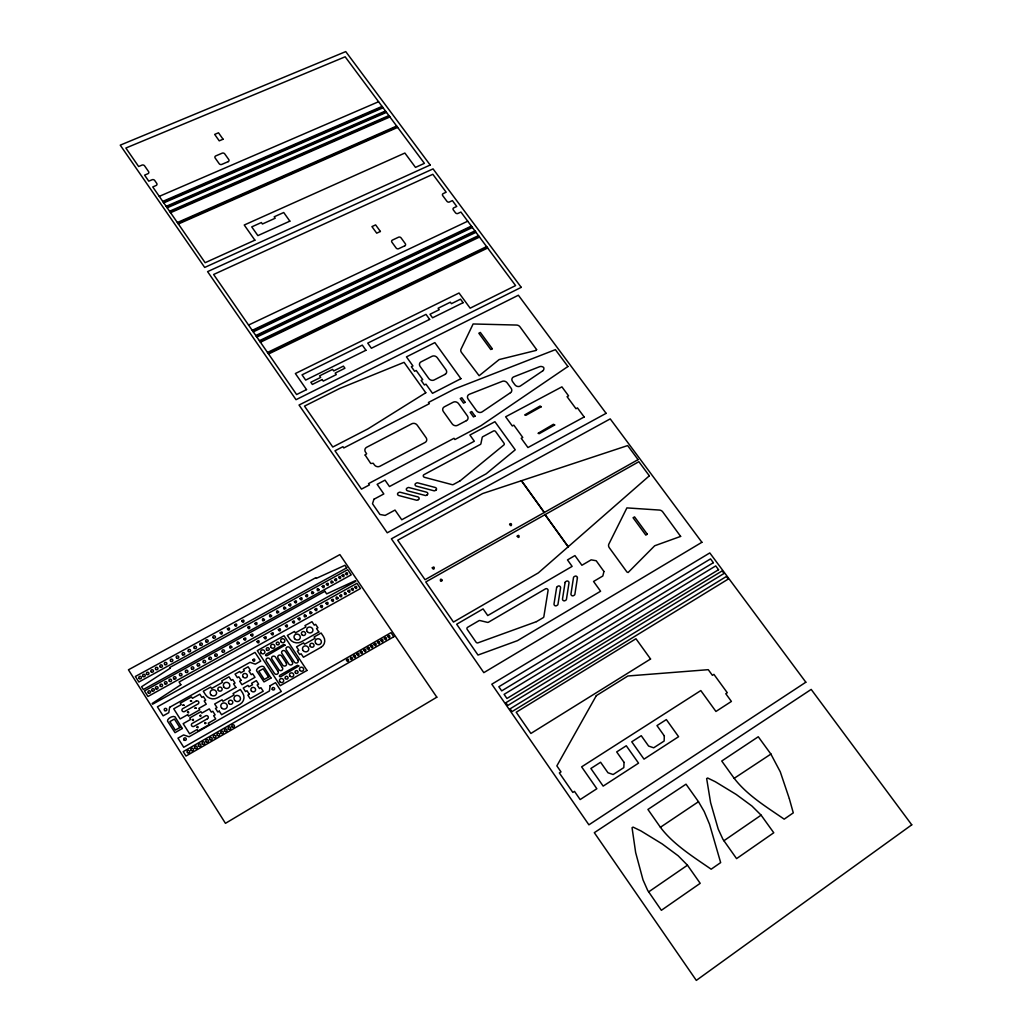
<?xml version="1.0" encoding="UTF-8"?>
<svg xmlns="http://www.w3.org/2000/svg" width="1032" height="1032" viewBox="0 0 1032 1032"><rect width="100%" height="100%" fill="white"/><g stroke="black" fill="none" stroke-linecap="round" stroke-linejoin="round"><path stroke-width="1.5" d="M460.195 480.77L503.861 444.973A1.574 1.355 28.8 0 0 504.003 443.205L495.618 431.57A1.574 1.342 28.2 0 0 493.49 431.002L482.808 436.704A1.574 1.355 27.9 0 0 482.189 437.516L480.912 443.67A1.587 1.355 27.9 0 1 480.293 444.482L423.92 474.681A1.6 1.406 26.3 0 0 424.526 477.339L452.145 484.653A1.6 1.393 27.7 0 0 453.319 484.537L459.988 480.912M648.625 891.906L687.467 865.203L700.199 883.327L661.37 910.301L647.722 890.487L643 879.832L635.648 852.535L632.061 827.741L633.042 827.096L640.911 830.902L662.196 843.931L678.192 855.799L687.467 865.203M723.884 840.758L761.113 815.164L773.768 832.76L736.577 858.624L722.968 839.377L718.207 829.057L710.597 802.612L706.662 778.605L707.604 777.986L715.305 781.727L736.19 794.447L751.928 806.018L761.113 815.164M660.415 827.277L698.483 801.709L704.211 811.539L709.552 824.297L720.659 862.61L711.164 869.202C693.439 856.973 672.954 844.15 660.415 827.277L647.928 809.462L686.022 784.178L698.483 801.709M770.685 753.799L758.275 736.758L721.742 761.023L734.178 778.322L770.891 754.082M536.511 621.612L543.206 617.652A1.651 1.458 36.4 0 0 543.838 616.723L548.069 590.523A1.638 1.432 35.4 0 0 545.58 588.808L488.523 622.18A1.664 1.483 34.3 0 1 487.349 622.335L480.073 620.58A1.664 1.483 34 0 0 478.9 620.735L467.612 627.314A1.664 1.496 33.7 0 0 467.225 629.43L476.023 642.136A1.664 1.496 34.8 0 0 478.035 642.82L536.279 621.728M267.507 352.454L486.601 246.596M268.049 353.215L487.13 247.306M268.578 353.989L487.659 248.015M259.393 340.702L478.448 235.631M478.977 236.341L259.922 341.463L260.451 342.224L479.506 237.05M253.279 331.865L472.398 227.504M255.807 335.516L474.926 230.897M256.323 336.277L475.442 231.594M256.852 337.038L475.971 232.303M252.221 330.343L471.353 226.098M252.75 331.104L471.882 226.795M248.57 325.054L467.715 221.196M177.362 222.525L396.649 126.046M177.865 223.26L397.152 126.717M178.368 223.996L397.668 127.4M169.558 211.238L388.896 115.61M170.061 211.96L389.399 116.294L389.903 116.964L170.564 212.695M166.178 206.348L385.478 111.004M166.681 207.071L385.981 111.688M167.184 207.806L386.484 112.359M162.759 201.408L382.059 106.412M163.262 202.13L382.562 107.083M163.766 202.852L383.065 107.767M159.276 196.364L378.576 101.729M734.178 778.322C747.452 795.556 766.57 806.934 784.178 819.163L793.286 812.855L789.338 798.755M521.534 480.68L544.38 512.44M521.353 480.744L544.225 512.53M545.141 514.594L568.258 546.728M544.973 514.684L568.116 546.844M770.904 754.108L780.269 771.807L789.196 798.291M536.601 349.603L536.008 350.441L499.14 359.575L479.132 375.725L461.433 352.389A3.857 3.251 25.4 0 1 461.02 349.164L473.12 323.971L516.555 325.054A3.818 3.161 26.9 0 1 519.999 326.847L536.601 349.603M298.803 666.001L280.588 676.798L279.401 676.476L279.62 675.418L297.487 665.279L298.803 666.001M384.368 638.447C386.639 642.704 387.49 634.899 384.368 638.369M387.774 636.499C390.161 640.691 390.844 632.938 387.774 636.422M182.29 728.489L175.027 732.681L167.519 721.084C166.939 718.801 172.886 715.202 175.04 716.853L182.29 728.489M285.013 645.142L266.811 655.797L265.624 655.475L265.843 654.43L283.71 644.42L285.013 645.142M377.531 642.368C379.712 646.664 380.821 638.769 377.531 642.368M380.95 640.408C383.182 644.703 384.136 636.808 380.95 640.408M370.669 646.303C372.707 650.573 374.139 642.833 370.682 646.213M374.1 644.329C376.332 648.638 377.286 640.73 374.1 644.329M363.793 650.25C365.973 654.572 367.057 646.6 363.793 650.25M367.237 648.277C369.443 652.508 370.669 644.652 367.237 648.186M356.878 654.198C359.046 658.493 360.297 650.586 356.891 654.12M360.336 652.224C362.8 656.507 363.251 648.522 360.336 652.224M351.357 589.182C353.783 593.348 354.208 585.634 351.357 589.182M352.454 658.377C349.809 662.338 349.629 654.288 352.454 658.377M353.421 656.184C355.743 660.467 356.556 652.585 353.421 656.107M354.776 587.285C357.253 591.439 357.549 583.738 354.776 587.208M345.501 573.611C347.771 577.765 348.584 570.154 345.514 573.521M346.3 593.568C343.682 597.386 343.617 589.517 346.3 593.568M346.468 660.17C348.493 664.492 349.99 656.636 346.481 660.08M347.952 591.078C350.325 595.27 350.919 587.479 347.952 591.078M338.07 598.147C335.181 601.94 335.542 594.071 338.07 598.147M338.677 577.365C340.831 581.571 341.94 573.857 338.677 577.365M339.722 595.645C341.863 599.876 342.998 592.11 339.722 595.645M342.095 575.482C344.469 579.674 344.985 571.896 342.095 575.482M554.661 424.978L539.194 433.698L538.072 433.298L553.462 424.268L554.661 424.978M331.466 600.224C333.697 604.404 334.652 596.767 331.478 600.147M332.923 582.113C329.918 585.853 330.511 578.023 332.923 582.113M334.574 579.623C336.871 583.789 337.825 575.985 334.574 579.623M325.944 603.294C328.086 607.5 329.363 599.773 325.957 603.204M326.331 584.164C328.524 588.382 329.518 580.642 326.331 584.164M541.297 406.724L525.817 415.354L524.695 414.941L540.097 406.028L541.297 406.724M319.146 589.685C316.76 593.593 316.231 585.712 319.146 589.685M320.41 606.365C322.448 610.609 323.867 602.933 320.41 606.287M322.203 586.434C324.306 590.665 325.544 582.912 322.203 586.434M311.78 612.763C309.097 616.633 309.097 608.648 311.78 612.763M313.612 592.742C310.658 596.496 311.148 588.64 313.612 592.742M314.85 609.461C317.082 613.717 318.153 605.797 314.85 609.461M305.575 595.58C307.717 599.824 308.916 592.045 305.575 595.58M306.194 615.859C303.46 619.858 303.408 611.808 306.194 615.859M680.63 536.408L654.701 545.76L628.127 572.502L626.94 572.012L609.332 547.773A4.012 3.444 35.9 0 1 608.867 544.058L626.901 507.899L659.461 510.066A3.96 3.354 36.2 0 1 662.75 511.898L680.63 536.408M298.093 618.761C300.415 622.993 301.215 615.227 298.106 618.684M300.002 598.65C302.428 602.882 303.047 594.922 300.002 598.65M292.469 621.883C294.868 626.166 295.487 618.207 292.469 621.883M294.417 601.721C296.674 605.977 297.706 598.108 294.417 601.721M664.311 735.893L664.144 741.041L653.695 747.8L648.599 746.059L641.246 735.7L631.752 741.802L644.007 759.139L678.592 736.693L666.349 719.588L656.971 725.599L664.311 735.893M285.709 608.119C282.858 612.092 282.974 604.055 285.709 608.119M285.425 625.792C287.851 630.088 288.367 622.115 285.425 625.792M288.818 604.817C290.985 609.099 292.146 601.217 288.818 604.817M278.666 612.002C275.866 615.923 275.97 607.9 278.666 612.002M278.356 629.726C280.665 633.983 281.671 626.076 278.356 629.636M271.597 615.885C268.81 619.819 268.888 611.808 271.597 615.885M271.248 633.674C273.454 638.008 274.564 630.01 271.248 633.674M264.502 619.793C261.496 623.638 262.012 615.627 264.502 619.793M264.127 637.621C266.437 641.93 267.353 634.009 264.14 637.544M256.981 641.594C259.174 645.967 260.335 637.905 256.981 641.594M250.892 634.951C253.059 639.311 254.272 631.274 250.892 634.951M252.647 659.99C254.891 664.402 255.962 656.249 252.647 659.99M254.852 623.509C257.071 627.804 258.271 619.832 254.852 623.509M624.05 762.377L623.818 767.602L613.137 774.529L607.964 772.762L600.598 762.248L590.872 768.492L603.165 786.113L638.55 763.151L626.269 745.762L616.685 751.915L624.05 762.377M243.707 638.911C245.732 643.259 247.332 635.377 243.72 638.834M247.706 627.443C249.976 631.739 250.97 623.831 247.719 627.353M239.05 643.104C235.928 647.025 236.586 638.885 239.05 643.104M241.785 621.019C243.9 625.289 245.345 617.471 241.785 620.929M231.826 647.103C228.756 651.037 229.31 642.872 231.826 647.103M234.599 624.953C236.741 629.314 238.031 621.264 234.599 624.953M365.135 455.022L370.733 463.484L373.249 463.265L374.358 464.852A4.025 3.522 23.7 0 0 379.841 466.296L425.094 442.444A3.973 3.444 25.4 0 0 426.074 437.645L417.25 425.197A3.973 3.431 24.7 0 0 411.858 423.752L366.605 447.308A4.012 3.509 23 0 0 365.534 452.171L366.631 453.757L365.135 455.022M227.388 628.901C229.427 633.222 230.975 625.366 227.401 628.811M220.164 632.861C222.306 637.234 223.621 629.197 220.164 632.861M205.807 723.019C204.787 725.367 203.949 720.917 205.807 723.071M517.213 536.227C519.573 540.226 519.909 533.144 517.238 536.085M199.847 715.705C201.55 717.898 201.175 713.447 199.847 715.705M509.602 524.424C512.014 528.448 512.207 521.199 509.615 524.346M192.391 719.936C194.106 722.116 193.603 717.679 192.391 719.936M195.009 708.133L196.364 708.274L195.009 708.133M196.996 727.16C198.815 729.314 198.131 724.877 196.996 727.16M187.553 712.338C189.333 714.479 188.74 710.093 187.553 712.338M190.43 700.96L191.771 701.154L190.43 700.909M182.961 705.14L184.315 705.333L182.974 705.101M271.003 677.998L263.999 681.907L256.542 670.697C255.923 668.71 261.47 664.969 263.74 666.646L271.003 678.063M442.289 580.384C439.684 583.957 439.722 576.295 442.289 580.384M432.292 567.845C434.343 572.102 435.44 564.556 432.292 567.845M270.126 685.738L269.416 691.001L189.062 736.771L183.606 734.939L177.956 738.151L183.722 747.271L281.297 691.492L275.531 682.668L270.126 685.738M577.404 577.946L574.889 594.277A1.638 1.432 36.5 0 1 574.282 595.18L573.444 595.683A1.638 1.432 36.5 0 1 570.954 593.968L573.482 577.636A1.625 1.419 35.9 0 1 574.102 576.733L574.927 576.243A1.625 1.419 35.9 0 1 577.404 577.946M565.085 582.564L562.505 598.96A1.638 1.432 36.4 0 0 564.994 600.676L565.833 600.173A1.638 1.432 36.4 0 0 566.452 599.269L569.006 582.874A1.625 1.419 35.8 0 0 566.529 581.171L565.691 581.661A1.625 1.419 35.8 0 0 565.085 582.564M556.635 587.518L554.016 603.965A1.638 1.445 36.3 0 0 556.506 605.694L557.357 605.191A1.638 1.445 36.3 0 0 557.977 604.275L560.582 587.827A1.638 1.432 35.7 0 0 558.093 586.112L557.254 586.615A1.638 1.432 35.7 0 0 556.635 587.518M169.635 707.307L168.771 712.686L163.121 715.847L157.406 706.83L254.994 652.379L260.709 661.112L255.317 664.144L250.002 662.338L169.635 707.307M603.939 571.47L602.83 575.998L593.555 581.467L600.585 591.233L517.445 640.666L477.997 655.049L456.686 624.231L483.092 608.893L487.749 615.562L572.128 566.387L567.484 559.912L574.94 555.59L581.893 565.265L591.168 559.847L596.199 560.75L603.939 571.47M373.932 499.256L372.5 503.732L379.931 514.478L385.13 515.42L395.011 510.066L401.758 519.767L486.137 473.83L515.239 449.823L494.934 421.714L469.895 435.027L474.333 441.232L389.477 486.536L385.026 480.151L377.144 484.33L383.827 493.954L373.932 499.256M596.315 695.645L556.854 765.886L561.008 771.884L559.357 772.942L572.837 792.434L574.489 791.376L580.152 799.568L596.844 788.732L581.622 766.853L700.805 690.576L715.937 711.461L731.404 701.438L725.78 693.71L727.289 692.743L713.912 674.373L712.403 675.328L708.274 669.678L627.882 675.986L596.315 695.645M649.334 475.817L538.317 572.902L453.474 622.064L425.764 581.971L638.86 461.691L649.334 475.817M911.759 824.826L696.316 980.4L594.316 832.682L811.191 689.415L911.759 824.826M567.91 366.515L480.899 425.752L454.906 439.542L454.015 438.303L368.527 483.634L369.417 484.911L361.484 489.116L334.987 450.791L342.934 446.688L343.811 447.952L429.325 403.693L428.448 402.467L454.467 389.012L555.397 349.655L567.91 366.515M510.543 392.65L482.073 411.91A3.922 3.341 27.1 0 1 476.462 410.659L468.128 399.087A3.909 3.328 26.5 0 1 469.354 394.276L502.313 381.337A3.883 3.277 27.5 0 1 507.228 382.911L511.085 388.2A3.883 3.277 27.8 0 1 510.543 392.65M542.677 370.901L520.399 385.981A3.87 3.264 28 0 1 514.865 384.743L512.569 381.595A3.87 3.251 27.8 0 1 513.73 376.861L539.581 366.708A3.844 3.212 28.5 0 1 543.683 367.469A3.844 3.212 28.4 0 1 542.677 370.901M805.837 682.216L588.898 824.826L491.8 684.203L709.797 552.933L805.837 682.216M180.858 684.745L152.168 703.476L152.62 704.198L360.478 588.524L356.956 583.325L179.091 681.984L180.858 684.745M170.293 668.168L141.59 686.719L143.345 689.505L351.202 574.85L347.694 569.677L169.829 667.459L170.293 668.168M425.79 392.753L367.921 428.899L332.781 447.024L304.505 406.118L339.644 388.496L404.067 362.335L425.79 392.753M650.56 659.009L530.887 733.455L516.219 712.235L635.97 638.744L650.56 659.009M728.244 579.068L512.001 711.616L510.079 708.842L726.347 576.514L728.244 579.068M724.064 573.444L507.77 705.488L505.861 702.727L722.181 570.889L724.064 573.444M718.556 569.716L506.944 698.483L504.093 694.355L715.731 565.91L718.556 569.716M713.357 562.698L501.694 690.885L498.843 686.757L710.532 558.893L713.357 562.698M436.82 697.193L225.453 823.33L128.445 669.794L339.876 554.61L436.82 697.193M701.902 542.29L483.815 672.645L391.399 538.807L610.222 418.889L701.902 542.29M647.296 534.228L645.8 535.105L633.067 517.754L634.564 516.877L647.296 534.228M393.798 636.744L185.992 756.043L183.219 751.644L391.012 632.655L393.798 636.744M209.212 724.619L198.015 730.991L197.099 729.534L189.604 733.804L183.154 723.651L190.649 719.407L189.733 717.962L200.918 711.641L201.833 713.086L209.264 708.881L211.328 712.106L212.811 711.267L215.12 714.866L213.637 715.705L215.714 718.943L208.283 723.174L209.212 724.619M306.994 670.439L280.265 685.674L257.303 650.637L284.032 635.725L306.994 670.439M219.274 711.151L217.804 711.99L215.495 708.404L216.978 707.565L214.682 703.992L222.048 699.825L222.964 701.244L233.98 695.026L233.064 693.594L240.366 689.466L242.662 693.014A8.695 8.191 17.7 0 1 239.966 704.288L221.583 714.737L219.274 711.151M249.318 694.291L247.861 695.117L250.17 698.677L263.225 691.247L260.915 687.699L259.471 688.525L257.174 684.99L258.619 684.177L256.323 680.643L251.615 683.3L252.53 684.719L248.905 686.77L247.977 685.351L243.255 688.022L245.552 691.569L247.009 690.743L249.318 694.291M207.471 718.723L194.042 726.334A1.767 1.677 12.3 0 1 191.63 725.741A1.767 1.677 12.3 0 1 192.197 723.445L205.626 715.834A1.754 1.664 14.2 0 1 208.025 716.427A1.754 1.664 14.2 0 1 207.471 718.723M268.565 677.031L264.244 679.469L258.851 671.2L263.173 668.775L268.565 677.031M321.017 647.283L303.421 657.242L301.125 653.772L299.706 654.572L297.41 651.102L298.829 650.302L296.532 646.832L303.589 642.872L304.505 644.252L315.031 638.318L314.115 636.938L321.107 633.016L323.403 636.447A8.475 7.83 24.3 0 1 321.017 647.283M179.8 727.56L175.285 730.127L169.88 721.6L174.395 719.046L179.8 727.56M241.101 680.346L239.643 681.172L241.94 684.706L254.994 677.34L252.698 673.819L251.253 674.631L248.957 671.11L250.402 670.297L248.119 666.788L243.41 669.42L244.326 670.826L240.701 672.864L239.785 671.458L235.064 674.102L237.347 677.637L238.805 676.811L241.101 680.346M638.073 459.627L425.042 579.713L397.72 540.2L482.666 493.541L627.649 445.579L638.073 459.627M187.643 714.699L180.149 718.917L173.737 708.816L181.232 704.611L180.316 703.179L191.5 696.91L192.416 698.341L199.834 694.188L201.898 697.4L203.381 696.561L205.678 700.135L204.194 700.973L206.258 704.198L198.841 708.391L199.756 709.822L188.559 716.144L187.643 714.699M235.876 687.428L217.546 697.774A8.707 8.204 14.9 0 1 205.574 694.794L203.278 691.221L210.67 687.08L211.586 688.512L222.602 682.333L221.686 680.914L229.001 676.811L231.284 680.346L232.755 679.533L235.038 683.068L233.58 683.881L235.876 687.428M318.824 631.984L301.292 641.84A8.488 7.843 22.4 0 1 289.657 638.885L287.373 635.428L294.43 631.494L295.346 632.874L305.885 626.979L304.969 625.611L311.961 621.703L314.257 625.121L315.65 624.347L317.933 627.766L316.54 628.553L318.824 631.984M196.196 701.089L182.767 708.636A1.754 1.664 11.2 0 0 182.187 710.919A1.754 1.664 11.2 0 0 184.599 711.512L198.028 703.953A1.754 1.651 13 0 0 198.595 701.696A1.754 1.651 13 0 0 196.196 701.089M324.899 591.272L144.454 690.898L147.976 696.471L355.808 581.326L355.356 580.668L326.667 593.89L324.899 591.272M346.7 567.871L138.869 682.01L135.36 676.476L315.805 577.714L316.256 578.384L344.946 565.291L346.7 567.871M606.107 413.342L387.245 532.796L299.035 405.034L518.374 295.229L606.107 413.342M584.164 416.98L527.945 447.54L521.225 438.278L522.76 437.452L513.846 425.158L512.311 425.971L505.641 416.786L561.911 386.858L568.567 395.862L567.071 396.662L575.972 408.711L577.456 407.911L584.164 416.98M418.476 499.578L417.599 500.056A1.613 1.419 26.4 0 1 416.425 500.185L398.816 495.541A1.613 1.419 25.4 0 1 398.21 492.857L399.087 492.38A1.613 1.419 25.5 0 1 400.274 492.264L417.87 496.895A1.613 1.419 26.5 0 1 418.476 499.578M427.196 494.857L426.332 495.334A1.613 1.419 26.8 0 1 425.145 495.45L407.588 490.819A1.613 1.419 25.8 0 1 406.982 488.149L407.859 487.672A1.613 1.419 25.8 0 1 409.046 487.555L426.577 492.187A1.613 1.419 26.8 0 1 427.196 494.857M435.878 490.161L435.014 490.626A1.613 1.406 27.1 0 1 433.84 490.755L416.335 486.124A1.613 1.406 26.1 0 1 415.715 483.453L416.593 482.989A1.613 1.406 26.1 0 1 417.767 482.873L435.259 487.491A1.613 1.406 27.1 0 1 435.878 490.161M466.451 420.617L457.537 425.326A3.947 3.38 26.4 0 1 452.184 423.881L443.373 411.549A3.934 3.367 25.8 0 1 444.315 406.84L453.242 402.196A3.922 3.354 26.1 0 1 458.556 403.628L467.367 415.896A3.934 3.367 26.7 0 1 466.451 420.617M475.03 416.115L473.482 416.928L470.166 412.323L471.714 411.51L475.03 416.115M465.11 402.325L463.562 403.138L460.259 398.558L461.82 397.746L465.11 402.325M460.904 378.692L432.511 393.321L425.971 384.162L424.397 384.962L421.133 380.395L422.707 379.595L416.193 370.488L414.619 371.288L411.368 366.734L412.942 365.947L406.453 356.878L434.859 342.611L460.904 378.692M492.277 348.752L490.755 349.526L478.835 333.22L480.344 332.446L492.277 348.752M445.05 374.397L434.124 379.982A3.909 3.315 24.6 0 1 428.822 378.55L420.127 366.425A3.896 3.302 24 0 1 421.095 361.819L432.021 356.298A3.883 3.289 24.4 0 1 437.297 357.73L445.979 369.779A3.896 3.302 24.9 0 1 445.05 374.397M521.225 287.348L296.029 399.694L207.587 271.622L433.053 168.887L521.225 287.348M322.178 379.557L312.348 384.446L310.838 382.279L320.668 377.402L319.598 375.854L332.627 369.404L333.697 370.927L343.424 366.115L344.92 368.243L335.207 373.081L336.277 374.616L323.248 381.092L322.178 379.557M306.53 389.606L296.61 394.547L213.611 274.486L432.834 174.292L446.159 192.223L443.205 193.59A1.858 1.496 22.6 0 0 442.754 195.68L446.908 201.266A1.858 1.496 22.8 0 0 449.436 201.975L452.39 200.595L456.75 206.452L453.783 207.832A1.858 1.509 23.1 0 0 453.345 209.935L455.435 212.734A1.858 1.509 23.2 0 0 457.95 213.443L460.917 212.05L515.587 285.58L470.153 308.181L459.034 292.998L295.371 373.532L306.53 389.606M365.934 350.261L305.678 380.086L302.041 374.835L362.297 345.114L365.934 350.261M429.647 319.404L371.378 348.261L367.74 343.127L426.01 314.373L429.647 319.404M463.097 302.686L432.55 317.804L429.983 314.27L439.206 309.716L438.136 308.245L450.352 302.208L451.423 303.679L460.53 299.177L463.097 302.686M404.802 245.81L398.687 248.699A1.896 1.561 21.5 0 1 396.107 247.977L391.928 242.236A1.896 1.561 21.3 0 1 392.418 240.082L398.533 237.205A1.896 1.548 21.5 0 1 401.1 237.915L405.279 243.655A1.896 1.561 21.7 0 1 404.802 245.81M380.395 231.465L376.719 233.18L371.933 226.601L375.622 224.886L380.395 231.465M430.176 165.017L204.697 267.443L120.241 145.151L345.746 51.6L430.176 165.017M289.863 221.145L257.884 235.619L251.731 226.885L261.38 222.551L262.412 223.996L275.196 218.242L274.177 216.797L283.723 212.515L289.863 221.145M254.891 240.172L205.136 262.709L152.762 186.934L156.064 185.515A1.948 1.587 12.6 0 0 156.722 183.374L154.723 180.484A1.948 1.587 12.5 0 0 152.078 179.749L148.763 181.168L144.596 175.13L147.911 173.724A1.948 1.587 12.4 0 0 148.569 171.583L144.596 165.855A1.948 1.574 12.3 0 0 141.952 165.12L138.636 166.513L125.865 148.04L345.165 56.799L424.397 163.353L415.496 167.39L404.867 153.046L244.236 225.015L254.891 240.172M228.162 161.65L221.764 164.411A1.909 1.548 14.9 0 1 219.158 163.675L215.159 158.012A1.909 1.548 14.8 0 1 215.765 155.909L222.164 153.175A1.909 1.535 15 0 1 224.757 153.91L228.756 159.547A1.909 1.548 15.2 0 1 228.162 161.65M223.067 139.23L219.236 140.842L214.669 134.405L218.5 132.793L223.067 139.23M297.913 660.016L289.876 647.864A2.128 1.974 22 0 0 286.948 647.116A2.128 1.974 22 0 0 286.328 649.85L294.365 662.028A2.141 1.987 23.2 0 0 297.281 662.763A2.141 1.987 23.2 0 0 297.913 660.016M292.366 661.951L285.477 651.514A2.141 1.987 21.7 0 0 282.562 650.779A2.141 1.987 21.7 0 0 281.93 653.514L288.818 663.963A2.141 1.987 22.7 0 0 291.746 664.711A2.141 1.987 22.7 0 0 292.366 661.951M286.238 663.021L281.646 656.055A2.141 1.987 21.5 0 0 278.717 655.32A2.141 1.987 21.5 0 0 278.085 658.055L282.678 665.047A2.141 2 22.2 0 0 285.606 665.782A2.141 2 22.2 0 0 286.238 663.021M282.394 667.601L275.505 657.126A2.141 1.987 21 0 0 272.577 656.378A2.141 1.987 21 0 0 271.932 659.125L278.821 669.613A2.141 2 21.9 0 0 281.762 670.361A2.141 2 21.9 0 0 282.394 667.601M277.969 671.303L269.933 659.061A2.141 2 20.5 0 0 266.991 658.326A2.141 2 20.5 0 0 266.346 661.073L274.383 673.328A2.141 2 21.6 0 0 277.324 674.077A2.141 2 21.6 0 0 277.969 671.303M303.06 650.47A3.186 2.954 23.6 0 0 308.504 650.225A3.186 2.954 23.6 0 0 305.291 645.864A3.186 2.954 23.6 0 0 303.06 650.47M315.728 643.323A3.186 2.941 24.5 0 0 321.133 643.091A3.186 2.941 24.5 0 0 317.933 638.744A3.186 2.941 24.5 0 0 315.728 643.323M310.258 646.355A2.128 1.961 24 0 0 313.87 646.187A2.128 1.961 24 0 0 311.728 643.284A2.128 1.961 24 0 0 310.258 646.355M301.783 634.577A2.116 1.961 22.9 0 0 305.395 634.422A2.116 1.961 22.9 0 0 303.279 631.532A2.116 1.961 22.9 0 0 301.783 634.577M294.597 638.653A3.186 2.941 22.5 0 0 300.028 638.434A3.186 2.941 22.5 0 0 296.842 634.074A3.186 2.941 22.5 0 0 294.597 638.653M307.265 631.571A3.173 2.928 23.4 0 0 312.67 631.339A3.173 2.928 23.4 0 0 309.471 627.017A3.173 2.928 23.4 0 0 307.265 631.571M299.835 670.31A2.141 1.987 24 0 0 303.485 670.142A2.141 1.987 24 0 0 301.331 667.201A2.141 1.987 24 0 0 299.835 670.31M285.387 678.488A1.509 1.406 22.8 0 0 287.954 678.372A1.509 1.406 22.8 0 0 286.457 676.308A1.509 1.406 22.8 0 0 285.387 678.488M295.371 672.812A1.496 1.393 23.6 0 0 297.938 672.696A1.496 1.393 23.6 0 0 296.429 670.632A1.496 1.393 23.6 0 0 295.371 672.812M276.615 644.329A1.496 1.38 21 0 0 279.143 644.045A1.496 1.38 21 0 0 277.505 642.097A1.496 1.38 21 0 0 276.615 644.329M289.876 675.973A2.141 2 23.2 0 0 293.527 675.805A2.141 2 23.2 0 0 291.385 672.851A2.141 2 23.2 0 0 289.876 675.973M279.853 681.675A2.154 2.012 22.4 0 0 283.529 681.494A2.154 2.012 22.4 0 0 281.388 678.54A2.154 2.012 22.4 0 0 279.853 681.675M261.122 653.075A2.141 1.987 19.7 0 0 264.747 652.663A2.141 1.987 19.7 0 0 262.412 649.876A2.141 1.987 19.7 0 0 261.122 653.075M271.132 647.477A2.141 1.987 20.6 0 0 274.744 647.064A2.141 1.987 20.6 0 0 272.422 644.29A2.141 1.987 20.6 0 0 271.132 647.477M281.104 641.904A2.128 1.974 21.3 0 0 284.703 641.504A2.128 1.974 21.3 0 0 282.368 638.731A2.128 1.974 21.3 0 0 281.104 641.904M266.617 649.902A1.496 1.393 20.2 0 0 269.159 649.618A1.496 1.393 20.2 0 0 267.52 647.67A1.496 1.393 20.2 0 0 266.617 649.902M224.215 687.428A3.251 3.057 16.5 0 0 229.685 686.409A3.251 3.057 16.5 0 0 225.853 682.384A3.251 3.057 16.5 0 0 224.215 687.428M210.98 694.871A3.264 3.083 15 0 0 216.475 693.839A3.264 3.083 15 0 0 212.644 689.802A3.264 3.083 15 0 0 210.98 694.871M218.397 690.472A2.18 2.051 15.7 0 0 222.061 689.776A2.18 2.051 15.7 0 0 219.506 687.093A2.18 2.051 15.7 0 0 218.397 690.472M243.204 677.069A2.374 2.219 18.4 0 0 247.241 676.605A2.374 2.219 18.4 0 0 244.661 673.496A2.374 2.219 18.4 0 0 243.204 677.069M251.421 690.989A2.374 2.232 19.6 0 0 255.459 690.511A2.374 2.232 19.6 0 0 252.866 687.402A2.374 2.232 19.6 0 0 251.421 690.989M221.648 708.068A3.277 3.096 16.4 0 0 227.143 707.01A3.277 3.096 16.4 0 0 223.299 702.973A3.277 3.096 16.4 0 0 221.648 708.068M234.728 700.393A3.264 3.07 18 0 0 240.263 699.722A3.264 3.07 18 0 0 236.728 695.452A3.264 3.07 18 0 0 234.728 700.393M229.065 703.618A2.18 2.051 17.2 0 0 232.716 702.934A2.18 2.051 17.2 0 0 230.162 700.238A2.18 2.051 17.2 0 0 229.065 703.618M222.344 651.85A1.29 1.2 15.8 0 0 224.512 651.463A1.29 1.2 15.8 0 0 223.002 649.876A1.29 1.2 15.8 0 0 222.344 651.85M215.056 655.888A1.29 1.213 15.1 0 0 217.236 655.488A1.29 1.213 15.1 0 0 215.714 653.901A1.29 1.213 15.1 0 0 215.056 655.888M203.407 662.428A1.303 1.213 13.9 0 0 205.561 661.886A1.303 1.213 13.9 0 0 203.923 660.39A1.303 1.213 13.9 0 0 203.407 662.428M197.525 665.679A1.303 1.213 13.2 0 0 199.679 665.137A1.303 1.213 13.2 0 0 198.041 663.641A1.303 1.213 13.2 0 0 197.525 665.679M191.63 668.942A1.303 1.226 12.6 0 0 193.784 668.401A1.303 1.226 12.6 0 0 192.145 666.891A1.303 1.226 12.6 0 0 191.63 668.942M185.708 672.219A1.303 1.226 11.9 0 0 187.876 671.664A1.303 1.226 11.9 0 0 186.237 670.168A1.303 1.226 11.9 0 0 185.708 672.219M179.774 675.496A1.303 1.226 11.2 0 0 181.942 674.954A1.303 1.226 11.2 0 0 180.303 673.444A1.303 1.226 11.2 0 0 179.774 675.496M173.815 678.798A1.316 1.226 10.5 0 0 175.995 678.243A1.316 1.226 10.5 0 0 174.356 676.734A1.316 1.226 10.5 0 0 173.815 678.798M169.416 681.326A1.316 1.238 10 0 0 171.544 680.63A1.316 1.238 10 0 0 169.79 679.224A1.316 1.238 10 0 0 169.416 681.326M164.927 683.816A1.316 1.238 9.4 0 0 167.055 683.107A1.316 1.238 9.4 0 0 165.301 681.713A1.316 1.238 9.4 0 0 164.927 683.816M160.424 686.306A1.316 1.238 8.8 0 0 162.566 685.596A1.316 1.238 8.8 0 0 160.811 684.19A1.316 1.238 8.8 0 0 160.424 686.306M155.922 688.796A1.316 1.238 8.3 0 0 158.064 688.086A1.316 1.238 8.3 0 0 156.309 686.68A1.316 1.238 8.3 0 0 155.922 688.796M152.156 690.872A1.316 1.238 7.8 0 0 154.297 690.163A1.316 1.238 7.8 0 0 152.543 688.757A1.316 1.238 7.8 0 0 152.156 690.872M148.389 692.962A1.316 1.238 7.3 0 0 150.53 692.253A1.316 1.238 7.3 0 0 148.776 690.847A1.316 1.238 7.3 0 0 148.389 692.962M209.212 659.113A1.303 1.213 14.5 0 0 211.392 658.726A1.303 1.213 14.5 0 0 209.87 657.126A1.303 1.213 14.5 0 0 209.212 659.113M213.237 637.776A1.29 1.2 14.8 0 0 215.404 637.389A1.29 1.2 14.8 0 0 213.895 635.802A1.29 1.2 14.8 0 0 213.237 637.776M200.169 645.039A1.29 1.2 13.5 0 0 202.311 644.497A1.29 1.2 13.5 0 0 200.685 643.013A1.29 1.2 13.5 0 0 200.169 645.039M194.3 648.251A1.303 1.213 12.9 0 0 196.454 647.722A1.303 1.213 12.9 0 0 194.816 646.226A1.303 1.213 12.9 0 0 194.3 648.251M188.417 651.476A1.303 1.213 12.3 0 0 190.572 650.934A1.303 1.213 12.3 0 0 188.946 649.451A1.303 1.213 12.3 0 0 188.417 651.476M182.522 654.714A1.303 1.213 11.7 0 0 184.676 654.172A1.303 1.213 11.7 0 0 183.038 652.676A1.303 1.213 11.7 0 0 182.522 654.714M176.601 657.965A1.303 1.213 11.1 0 0 178.768 657.423A1.303 1.213 11.1 0 0 177.13 655.926A1.303 1.213 11.1 0 0 176.601 657.965M170.667 661.215A1.303 1.226 10.4 0 0 172.834 660.673A1.303 1.226 10.4 0 0 171.196 659.164A1.303 1.226 10.4 0 0 170.667 661.215M164.785 664.543A1.303 1.226 9.7 0 0 166.9 663.847A1.303 1.226 9.7 0 0 165.159 662.454A1.303 1.226 9.7 0 0 164.785 664.543M160.308 666.995A1.316 1.226 9.2 0 0 162.437 666.298A1.316 1.226 9.2 0 0 160.682 664.905A1.316 1.226 9.2 0 0 160.308 666.995M155.819 669.458A1.316 1.226 8.7 0 0 157.948 668.762A1.316 1.226 8.7 0 0 156.206 667.356A1.316 1.226 8.7 0 0 155.819 669.458M151.33 671.922A1.316 1.226 8.1 0 0 153.458 671.226A1.316 1.226 8.1 0 0 151.717 669.82A1.316 1.226 8.1 0 0 151.33 671.922M146.815 674.386A1.316 1.238 7.6 0 0 148.956 673.69A1.316 1.238 7.6 0 0 147.215 672.296A1.316 1.238 7.6 0 0 146.815 674.386M143.061 676.45A1.316 1.238 7.2 0 0 145.202 675.754A1.316 1.238 7.2 0 0 143.448 674.347A1.316 1.238 7.2 0 0 143.061 676.45M139.281 678.527A1.316 1.238 6.7 0 0 141.436 677.818A1.316 1.238 6.7 0 0 139.681 676.412A1.316 1.238 6.7 0 0 139.281 678.527M206.013 641.827A1.29 1.2 14.1 0 0 208.154 641.298A1.29 1.2 14.1 0 0 206.529 639.814A1.29 1.2 14.1 0 0 206.013 641.827M164.694 710.558A1.329 1.251 8.8 0 0 166.836 709.835A1.329 1.251 8.8 0 0 165.081 708.416A1.329 1.251 8.8 0 0 164.694 710.558M272.293 689.428A1.29 1.213 21.8 0 0 274.512 689.324A1.29 1.213 21.8 0 0 273.222 687.531A1.29 1.213 21.8 0 0 272.293 689.428M184.057 740.009A1.329 1.264 11 0 0 186.263 739.428A1.329 1.264 11 0 0 184.586 737.893A1.329 1.264 11 0 0 184.057 740.009M187.463 752.586A1.329 1.277 11.4 0 0 189.669 751.993A1.329 1.277 11.4 0 0 188.005 750.445A1.329 1.277 11.4 0 0 187.463 752.586M191.23 750.432A1.329 1.277 12 0 0 193.435 749.838A1.329 1.277 12 0 0 191.771 748.29A1.329 1.277 12 0 0 191.23 750.432M194.996 748.264A1.329 1.264 12.6 0 0 197.189 747.671A1.329 1.264 12.6 0 0 195.525 746.136A1.329 1.264 12.6 0 0 194.996 748.264M198.75 746.11A1.329 1.264 13.2 0 0 200.943 745.53A1.329 1.264 13.2 0 0 199.279 743.982A1.329 1.264 13.2 0 0 198.75 746.11M202.44 743.904A1.329 1.264 13.8 0 0 204.671 743.466A1.329 1.264 13.8 0 0 203.123 741.814A1.329 1.264 13.8 0 0 202.44 743.904M206.181 741.75A1.329 1.264 14.4 0 0 208.412 741.324A1.329 1.264 14.4 0 0 206.851 739.673A1.329 1.264 14.4 0 0 206.181 741.75M209.909 739.609A1.316 1.264 15 0 0 212.141 739.183A1.316 1.264 15 0 0 210.593 737.532A1.316 1.264 15 0 0 209.909 739.609M213.637 737.48A1.316 1.264 15.5 0 0 215.869 737.042A1.316 1.264 15.5 0 0 214.308 735.403A1.316 1.264 15.5 0 0 213.637 737.48M217.365 735.339A1.316 1.251 16 0 0 219.584 734.913A1.316 1.251 16 0 0 218.036 733.275A1.316 1.251 16 0 0 217.365 735.339M221.08 733.21A1.316 1.251 16.5 0 0 223.286 732.784A1.316 1.251 16.5 0 0 221.738 731.146A1.316 1.251 16.5 0 0 221.08 733.21M224.782 731.082A1.316 1.251 17 0 0 226.988 730.656A1.316 1.251 17 0 0 225.453 729.018A1.316 1.251 17 0 0 224.782 731.082M228.485 728.966A1.316 1.251 17.5 0 0 230.691 728.54A1.316 1.251 17.5 0 0 229.143 726.902A1.316 1.251 17.5 0 0 228.485 728.966M232.11 726.773A1.316 1.251 18 0 0 234.354 726.502A1.316 1.251 18 0 0 232.922 724.774A1.316 1.251 18 0 0 232.11 726.773"/></g></svg>
